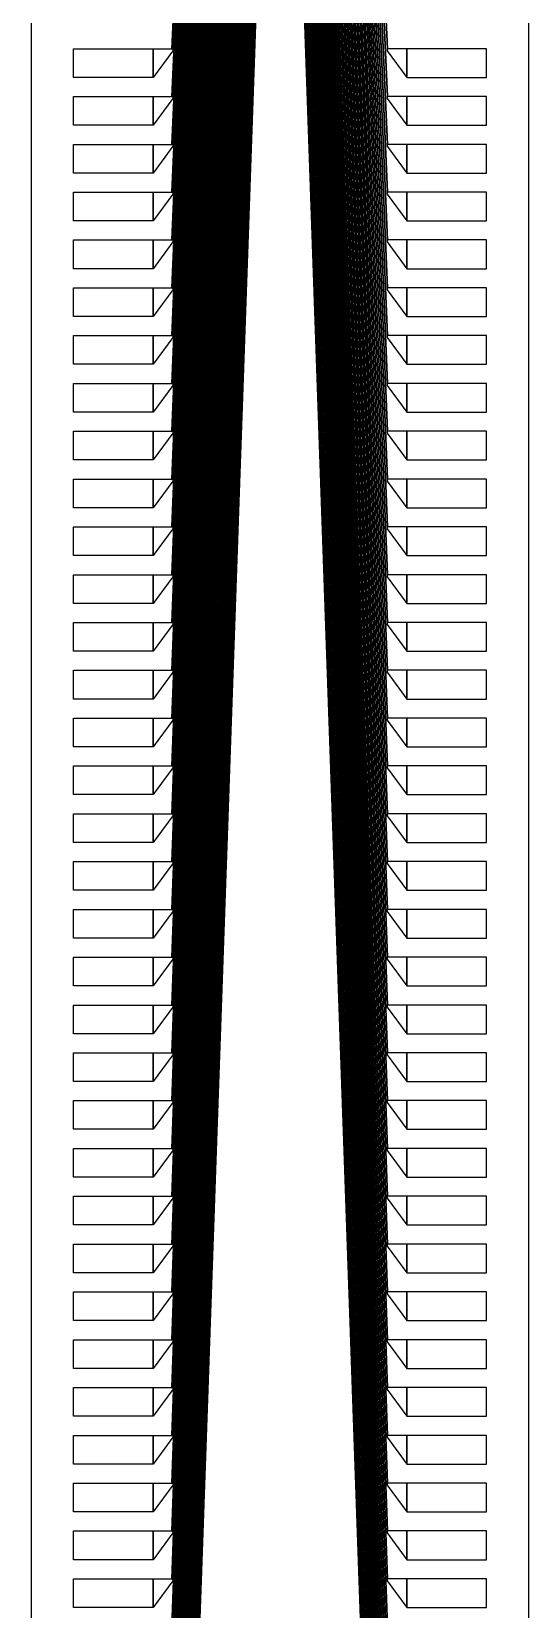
# Model space of a CAD drawing. Header units: inches. Extents: x 106592 to 209533, y 57057 to 74911.
# Drawn here: x 166793 to 167850, y 58989 to 62342 of the extents above; entities that cross this region are included whole.
import ezdxf

# ---------------------------------------------------------------- set-up
doc = ezdxf.new("R2010")
doc.units = ezdxf.units.IN
doc.header["$MEASUREMENT"] = 0
for name, color, linetype in [('metal', 221, 'Continuous'), ('nitride window', 40, 'Continuous'), ('profile', 140, 'Continuous')]:
    doc.layers.add(name, color=color, linetype=linetype)

msp = doc.modelspace()

# ---------------------------------------------------------------- linework, layer by layer
at = {"layer": 'metal'}
for points in [[(167184.7, 63817.6), (167186.3, 63817.6), (167093.9, 61594.3), (167091.8, 61594.3)], [(167093.9, 61695.9), (167091.8, 61695.9), (167181.5, 63817.6), (167183.1, 63817.6)], [(167178.3, 63817.6), (167179.9, 63817.6), (167093.9, 61797.5), (167091.8, 61797.5)], [(167093.9, 61899.1), (167091.8, 61899.1), (167175.1, 63817.6), (167176.7, 63817.6)], [(167093.9, 62000.7), (167091.8, 62000.7), (167171.9, 63817.6), (167173.5, 63817.6)], [(167168.7, 63817.6), (167170.3, 63817.6), (167093.9, 62102.3), (167091.8, 62102.3)], [(167187.9, 63817.6), (167189.5, 63817.6), (167093.9, 61492.7), (167091.8, 61492.7)], [(167191.1, 63817.6), (167192.7, 63817.6), (167093.9, 61391.1), (167091.8, 61391.1)], [(167216.7, 63817.6), (167218.3, 63817.6), (167093.9, 60578.2), (167091.8, 60578.2)], [(167213.5, 63817.6), (167215.1, 63817.6), (167093.9, 60679.8), (167091.8, 60679.8)], [(167194.3, 63817.6), (167195.9, 63817.6), (167093.9, 61289.5), (167091.8, 61289.5)], [(167093.9, 61187.9), (167091.8, 61187.9), (167197.5, 63817.6), (167199.1, 63817.6)], [(167093.9, 61086.3), (167091.8, 61086.3), (167200.7, 63817.6), (167202.3, 63817.6)], [(167203.9, 63817.6), (167205.5, 63817.6), (167093.9, 60984.7), (167091.8, 60984.7)], [(167093.9, 60883.1), (167091.8, 60883.1), (167207.1, 63817.6), (167208.7, 63817.6)], [(167210.3, 63817.6), (167211.9, 63817.6), (167093.9, 60781.5), (167091.8, 60781.5)], [(167162.3, 63817.6), (167163.9, 63817.6), (167093.9, 62305.5), (167091.8, 62305.5)], [(167165.5, 63817.6), (167167.1, 63817.6), (167093.9, 62203.9), (167091.8, 62203.9)], [(167287.1, 63817.6), (167288.7, 63817.6), (167093.9, 58343), (167091.8, 58343)], [(167093.9, 58444.6), (167091.8, 58444.6), (167283.9, 63817.6), (167285.5, 63817.6)], [(167280.7, 63817.6), (167282.3, 63817.6), (167093.9, 58546.2), (167091.8, 58546.2)], [(167093.9, 58647.8), (167091.8, 58647.8), (167277.5, 63817.6), (167279.1, 63817.6)], [(167093.9, 58749.4), (167091.8, 58749.4), (167274.3, 63817.6), (167275.9, 63817.6)], [(167271.1, 63817.6), (167272.7, 63817.6), (167093.9, 58851), (167091.8, 58851)], [(167290.3, 63817.6), (167291.9, 63817.6), (167093.9, 58241.4), (167091.8, 58241.4)], [(167293.5, 63817.6), (167295.1, 63817.6), (167093.9, 58139.7), (167091.8, 58139.7)], [(167319.1, 63817.6), (167320.7, 63817.6), (167093.9, 57326.9), (167091.8, 57326.9)], [(167315.9, 63817.6), (167317.5, 63817.6), (167093.9, 57428.5), (167091.8, 57428.5)], [(167296.7, 63817.6), (167298.3, 63817.6), (167093.9, 58038.1), (167091.8, 58038.1)], [(167093.9, 57936.5), (167091.8, 57936.5), (167299.9, 63817.6), (167301.5, 63817.6)], [(167093.9, 57834.9), (167091.8, 57834.9), (167303.1, 63817.6), (167304.7, 63817.6)], [(167306.3, 63817.6), (167307.9, 63817.6), (167093.9, 57733.3), (167091.8, 57733.3)], [(167093.9, 57631.7), (167091.8, 57631.7), (167309.5, 63817.6), (167311.1, 63817.6)], [(167312.7, 63817.6), (167314.3, 63817.6), (167093.9, 57530.1), (167091.8, 57530.1)], [(167261.5, 63817.6), (167263.1, 63817.6), (167093.9, 59155.8), (167091.8, 59155.8)], [(167093.9, 59257.4), (167091.8, 59257.4), (167258.3, 63817.6), (167259.9, 63817.6)], [(167255.1, 63817.6), (167256.7, 63817.6), (167093.9, 59359), (167091.8, 59359)], [(167093.9, 59460.6), (167091.8, 59460.6), (167251.9, 63817.6), (167253.5, 63817.6)], [(167093.9, 59562.2), (167091.8, 59562.2), (167248.7, 63817.6), (167250.3, 63817.6)], [(167245.5, 63817.6), (167247.1, 63817.6), (167093.9, 59663.8), (167091.8, 59663.8)], [(167264.7, 63817.6), (167266.3, 63817.6), (167093.9, 59054.2), (167091.8, 59054.2)], [(167267.9, 63817.6), (167269.5, 63817.6), (167093.9, 58952.6), (167091.8, 58952.6)], [(167242.3, 63817.6), (167243.9, 63817.6), (167093.9, 59765.4), (167091.8, 59765.4)], [(167239.1, 63817.6), (167240.7, 63817.6), (167093.9, 59867), (167091.8, 59867)], [(167219.9, 63817.6), (167221.5, 63817.6), (167093.9, 60476.6), (167091.8, 60476.6)], [(167093.9, 60375), (167091.8, 60375), (167223.1, 63817.6), (167224.7, 63817.6)], [(167093.9, 60273.4), (167091.8, 60273.4), (167226.3, 63817.6), (167227.9, 63817.6)], [(167229.5, 63817.6), (167231.1, 63817.6), (167093.9, 60171.8), (167091.8, 60171.8)], [(167093.9, 60070.2), (167091.8, 60070.2), (167232.7, 63817.6), (167234.3, 63817.6)], [(167235.9, 63817.6), (167237.5, 63817.6), (167093.9, 59968.6), (167091.8, 59968.6)], [(167323.9, 63817.6), (167322.3, 63817.6), (167549, 57326.9), (167551.1, 57326.9)], [(167327.1, 63817.6), (167325.5, 63817.6), (167549, 57428.5), (167551.1, 57428.5)], [(167330.3, 63817.6), (167328.7, 63817.6), (167549, 57530.1), (167551.1, 57530.1)], [(167549, 57631.7), (167551.1, 57631.7), (167333.5, 63817.6), (167331.9, 63817.6)], [(167336.7, 63817.6), (167335.1, 63817.6), (167549, 57733.3), (167551.1, 57733.3)], [(167549, 57834.9), (167551.1, 57834.9), (167339.9, 63817.6), (167338.3, 63817.6)], [(167549, 57936.5), (167551.1, 57936.5), (167343.1, 63817.6), (167341.5, 63817.6)], [(167346.3, 63817.6), (167344.7, 63817.6), (167549, 58038.1), (167551.1, 58038.1)], [(167349.5, 63817.6), (167347.9, 63817.6), (167549, 58139.7), (167551.1, 58139.7)], [(167352.7, 63817.6), (167351.1, 63817.6), (167549, 58241.4), (167551.1, 58241.4)], [(167355.9, 63817.6), (167354.3, 63817.6), (167549, 58343), (167551.1, 58343)], [(167549, 58444.6), (167551.1, 58444.6), (167359.1, 63817.6), (167357.5, 63817.6)], [(167362.3, 63817.6), (167360.7, 63817.6), (167549, 58546.2), (167551.1, 58546.2)], [(167549, 58647.8), (167551.1, 58647.8), (167365.5, 63817.6), (167363.9, 63817.6)], [(167549, 58749.4), (167551.1, 58749.4), (167368.7, 63817.6), (167367.1, 63817.6)], [(167371.9, 63817.6), (167370.3, 63817.6), (167549, 58851), (167551.1, 58851)], [(167375.1, 63817.6), (167373.5, 63817.6), (167549, 58952.6), (167551.1, 58952.6)], [(167378.3, 63817.6), (167376.7, 63817.6), (167549, 59054.2), (167551.1, 59054.2)], [(167381.5, 63817.6), (167379.9, 63817.6), (167549, 59155.8), (167551.1, 59155.8)], [(167549, 59257.4), (167551.1, 59257.4), (167384.7, 63817.6), (167383.1, 63817.6)], [(167387.9, 63817.6), (167386.3, 63817.6), (167549, 59359), (167551.1, 59359)], [(167549, 59460.6), (167551.1, 59460.6), (167391.1, 63817.6), (167389.5, 63817.6)], [(167549, 59562.2), (167551.1, 59562.2), (167394.3, 63817.6), (167392.7, 63817.6)], [(167397.5, 63817.6), (167395.9, 63817.6), (167549, 59663.8), (167551.1, 59663.8)], [(167400.7, 63817.6), (167399.1, 63817.6), (167549, 59765.4), (167551.1, 59765.4)], [(167403.9, 63817.6), (167402.3, 63817.6), (167549, 59867), (167551.1, 59867)], [(167407.1, 63817.6), (167405.5, 63817.6), (167549, 59968.6), (167551.1, 59968.6)], [(167549, 60070.2), (167551.1, 60070.2), (167410.3, 63817.6), (167408.7, 63817.6)], [(167413.5, 63817.6), (167411.9, 63817.6), (167549, 60171.8), (167551.1, 60171.8)], [(167549, 60273.4), (167551.1, 60273.4), (167416.7, 63817.6), (167415.1, 63817.6)], [(167549, 60375), (167551.1, 60375), (167419.9, 63817.6), (167418.3, 63817.6)], [(167423.1, 63817.6), (167421.5, 63817.6), (167549, 60476.6), (167551.1, 60476.6)], [(167426.3, 63817.6), (167424.7, 63817.6), (167549, 60578.2), (167551.1, 60578.2)], [(167429.5, 63817.6), (167427.9, 63817.6), (167549, 60679.8), (167551.1, 60679.8)], [(167432.7, 63817.6), (167431.1, 63817.6), (167549, 60781.5), (167551.1, 60781.5)], [(167549, 60883.1), (167551.1, 60883.1), (167435.9, 63817.6), (167434.3, 63817.6)], [(167439.1, 63817.6), (167437.5, 63817.6), (167549, 60984.7), (167551.1, 60984.7)], [(167549, 61086.3), (167551.1, 61086.3), (167442.3, 63817.6), (167440.7, 63817.6)], [(167549, 61187.9), (167551.1, 61187.9), (167445.5, 63817.6), (167443.9, 63817.6)], [(167448.7, 63817.6), (167447.1, 63817.6), (167549, 61289.5), (167551.1, 61289.5)], [(167451.9, 63817.6), (167450.3, 63817.6), (167549, 61391.1), (167551.1, 61391.1)], [(167455.1, 63817.6), (167453.5, 63817.6), (167549, 61492.7), (167551.1, 61492.7)], [(167458.3, 63817.6), (167456.7, 63817.6), (167549, 61594.3), (167551.1, 61594.3)], [(167549, 61695.9), (167551.1, 61695.9), (167461.5, 63817.6), (167459.9, 63817.6)], [(167464.7, 63817.6), (167463.1, 63817.6), (167549, 61797.5), (167551.1, 61797.5)], [(167549, 61899.1), (167551.1, 61899.1), (167467.9, 63817.6), (167466.3, 63817.6)], [(167549, 62000.7), (167551.1, 62000.7), (167471.1, 63817.6), (167469.5, 63817.6)], [(167474.3, 63817.6), (167472.7, 63817.6), (167549, 62102.3), (167551.1, 62102.3)], [(167477.5, 63817.6), (167475.9, 63817.6), (167549, 62203.9), (167551.1, 62203.9)], [(167480.7, 63817.6), (167479.1, 63817.6), (167549, 62305.5), (167551.1, 62305.5)], [(166882.3, 62305.5), (167051.6, 62305.5), (167051.6, 62244.5), (166882.3, 62244.5)], [(167051.6, 62244.5), (167051.6, 62305.5), (167093.9, 62305.5), (167093.9, 62301.3), (167051.6, 62244.5)], [(167591.3, 62244.5), (167591.3, 62305.5), (167549, 62305.5), (167549, 62301.3), (167591.3, 62244.5)], [(167760.7, 62305.5), (167591.3, 62305.5), (167591.3, 62244.5), (167760.7, 62244.5)], [(166882.3, 62203.9), (167051.6, 62203.9), (167051.6, 62142.9), (166882.3, 62142.9)], [(167051.6, 62142.9), (167051.6, 62203.9), (167093.9, 62203.9), (167093.9, 62199.7), (167051.6, 62142.9)], [(167591.3, 62142.9), (167591.3, 62203.9), (167549, 62203.9), (167549, 62199.7), (167591.3, 62142.9)], [(167760.7, 62203.9), (167591.3, 62203.9), (167591.3, 62142.9), (167760.7, 62142.9)], [(166882.3, 62102.3), (167051.6, 62102.3), (167051.6, 62041.3), (166882.3, 62041.3)], [(167051.6, 62041.3), (167051.6, 62102.3), (167093.9, 62102.3), (167093.9, 62098.1), (167051.6, 62041.3)], [(167591.3, 62041.3), (167591.3, 62102.3), (167549, 62102.3), (167549, 62098.1), (167591.3, 62041.3)], [(167760.7, 62102.3), (167591.3, 62102.3), (167591.3, 62041.3), (167760.7, 62041.3)], [(166882.3, 62000.7), (167051.6, 62000.7), (167051.6, 61939.7), (166882.3, 61939.7)], [(167051.6, 61939.7), (167051.6, 62000.7), (167093.9, 62000.7), (167093.9, 61996.5), (167051.6, 61939.7)], [(167591.3, 61939.7), (167591.3, 62000.7), (167549, 62000.7), (167549, 61996.5), (167591.3, 61939.7)], [(167760.7, 62000.7), (167591.3, 62000.7), (167591.3, 61939.7), (167760.7, 61939.7)], [(166882.3, 61899.1), (167051.6, 61899.1), (167051.6, 61838.1), (166882.3, 61838.1)], [(167051.6, 61838.1), (167051.6, 61899.1), (167093.9, 61899.1), (167093.9, 61894.9), (167051.6, 61838.1)], [(167591.3, 61838.1), (167591.3, 61899.1), (167549, 61899.1), (167549, 61894.9), (167591.3, 61838.1)], [(167760.7, 61899.1), (167591.3, 61899.1), (167591.3, 61838.1), (167760.7, 61838.1)], [(166882.3, 61797.5), (167051.6, 61797.5), (167051.6, 61736.5), (166882.3, 61736.5)], [(167051.6, 61736.5), (167051.6, 61797.5), (167093.9, 61797.5), (167093.9, 61793.3), (167051.6, 61736.5)], [(167591.3, 61736.5), (167591.3, 61797.5), (167549, 61797.5), (167549, 61793.3), (167591.3, 61736.5)], [(167760.7, 61797.5), (167591.3, 61797.5), (167591.3, 61736.5), (167760.7, 61736.5)], [(166882.3, 61695.9), (167051.6, 61695.9), (167051.6, 61634.9), (166882.3, 61634.9)], [(167051.6, 61634.9), (167051.6, 61695.9), (167093.9, 61695.9), (167093.9, 61691.7), (167051.6, 61634.9)], [(167591.3, 61634.9), (167591.3, 61695.9), (167549, 61695.9), (167549, 61691.7), (167591.3, 61634.9)], [(167760.7, 61695.9), (167591.3, 61695.9), (167591.3, 61634.9), (167760.7, 61634.9)], [(166882.3, 61594.3), (167051.6, 61594.3), (167051.6, 61533.3), (166882.3, 61533.3)], [(167051.6, 61533.3), (167051.6, 61594.3), (167093.9, 61594.3), (167093.9, 61590), (167051.6, 61533.3)], [(167591.3, 61533.3), (167591.3, 61594.3), (167549, 61594.3), (167549, 61590), (167591.3, 61533.3)], [(167760.7, 61594.3), (167591.3, 61594.3), (167591.3, 61533.3), (167760.7, 61533.3)], [(166882.3, 61492.7), (167051.6, 61492.7), (167051.6, 61431.7), (166882.3, 61431.7)], [(167051.6, 61431.7), (167051.6, 61492.7), (167093.9, 61492.7), (167093.9, 61488.4), (167051.6, 61431.7)], [(167591.3, 61431.7), (167591.3, 61492.7), (167549, 61492.7), (167549, 61488.4), (167591.3, 61431.7)], [(167760.7, 61492.7), (167591.3, 61492.7), (167591.3, 61431.7), (167760.7, 61431.7)], [(166882.3, 61391.1), (167051.6, 61391.1), (167051.6, 61330.1), (166882.3, 61330.1)], [(167051.6, 61330.1), (167051.6, 61391.1), (167093.9, 61391.1), (167093.9, 61386.8), (167051.6, 61330.1)], [(167591.3, 61330.1), (167591.3, 61391.1), (167549, 61391.1), (167549, 61386.8), (167591.3, 61330.1)], [(167760.7, 61391.1), (167591.3, 61391.1), (167591.3, 61330.1), (167760.7, 61330.1)], [(166882.3, 61289.5), (167051.6, 61289.5), (167051.6, 61228.5), (166882.3, 61228.5)], [(167051.6, 61228.5), (167051.6, 61289.5), (167093.9, 61289.5), (167093.9, 61285.2), (167051.6, 61228.5)], [(167591.3, 61228.5), (167591.3, 61289.5), (167549, 61289.5), (167549, 61285.2), (167591.3, 61228.5)], [(167760.7, 61289.5), (167591.3, 61289.5), (167591.3, 61228.5), (167760.7, 61228.5)], [(166882.3, 61187.9), (167051.6, 61187.9), (167051.6, 61126.9), (166882.3, 61126.9)], [(167051.6, 61126.9), (167051.6, 61187.9), (167093.9, 61187.9), (167093.9, 61183.6), (167051.6, 61126.9)], [(167591.3, 61126.9), (167591.3, 61187.9), (167549, 61187.9), (167549, 61183.6), (167591.3, 61126.9)], [(167760.7, 61187.9), (167591.3, 61187.9), (167591.3, 61126.9), (167760.7, 61126.9)], [(166882.3, 61086.3), (167051.6, 61086.3), (167051.6, 61025.3), (166882.3, 61025.3)], [(167051.6, 61025.3), (167051.6, 61086.3), (167093.9, 61086.3), (167093.9, 61082), (167051.6, 61025.3)], [(167591.3, 61025.3), (167591.3, 61086.3), (167549, 61086.3), (167549, 61082), (167591.3, 61025.3)], [(167760.7, 61086.3), (167591.3, 61086.3), (167591.3, 61025.3), (167760.7, 61025.3)], [(166882.3, 60984.7), (167051.6, 60984.7), (167051.6, 60923.7), (166882.3, 60923.7)], [(167051.6, 60923.7), (167051.6, 60984.7), (167093.9, 60984.7), (167093.9, 60980.4), (167051.6, 60923.7)], [(167591.3, 60923.7), (167591.3, 60984.7), (167549, 60984.7), (167549, 60980.4), (167591.3, 60923.7)], [(167760.7, 60984.7), (167591.3, 60984.7), (167591.3, 60923.7), (167760.7, 60923.7)], [(166882.3, 60883.1), (167051.6, 60883.1), (167051.6, 60822.1), (166882.3, 60822.1)], [(167051.6, 60822.1), (167051.6, 60883.1), (167093.9, 60883.1), (167093.9, 60878.8), (167051.6, 60822.1)], [(167591.3, 60822.1), (167591.3, 60883.1), (167549, 60883.1), (167549, 60878.8), (167591.3, 60822.1)], [(167760.7, 60883.1), (167591.3, 60883.1), (167591.3, 60822.1), (167760.7, 60822.1)], [(166882.3, 60781.5), (167051.6, 60781.5), (167051.6, 60720.5), (166882.3, 60720.5)], [(167051.6, 60720.5), (167051.6, 60781.5), (167093.9, 60781.5), (167093.9, 60777.2), (167051.6, 60720.5)], [(167591.3, 60720.5), (167591.3, 60781.5), (167549, 60781.5), (167549, 60777.2), (167591.3, 60720.5)], [(167760.7, 60781.5), (167591.3, 60781.5), (167591.3, 60720.5), (167760.7, 60720.5)], [(166882.3, 60679.8), (167051.6, 60679.8), (167051.6, 60618.9), (166882.3, 60618.9)], [(167051.6, 60618.9), (167051.6, 60679.8), (167093.9, 60679.8), (167093.9, 60675.6), (167051.6, 60618.9)], [(167591.3, 60618.9), (167591.3, 60679.8), (167549, 60679.8), (167549, 60675.6), (167591.3, 60618.9)], [(167760.7, 60679.8), (167591.3, 60679.8), (167591.3, 60618.9), (167760.7, 60618.9)], [(166882.3, 60578.2), (167051.6, 60578.2), (167051.6, 60517.3), (166882.3, 60517.3)], [(167051.6, 60517.3), (167051.6, 60578.2), (167093.9, 60578.2), (167093.9, 60574), (167051.6, 60517.3)], [(167591.3, 60517.3), (167591.3, 60578.2), (167549, 60578.2), (167549, 60574), (167591.3, 60517.3)], [(167760.7, 60578.2), (167591.3, 60578.2), (167591.3, 60517.3), (167760.7, 60517.3)], [(166882.3, 60476.6), (167051.6, 60476.6), (167051.6, 60415.7), (166882.3, 60415.7)], [(167051.6, 60415.7), (167051.6, 60476.6), (167093.9, 60476.6), (167093.9, 60472.4), (167051.6, 60415.7)], [(167591.3, 60415.7), (167591.3, 60476.6), (167549, 60476.6), (167549, 60472.4), (167591.3, 60415.7)], [(167760.7, 60476.6), (167591.3, 60476.6), (167591.3, 60415.7), (167760.7, 60415.7)], [(166882.3, 60375), (167051.6, 60375), (167051.6, 60314.1), (166882.3, 60314.1)], [(167051.6, 60314.1), (167051.6, 60375), (167093.9, 60375), (167093.9, 60370.8), (167051.6, 60314.1)], [(167591.3, 60314.1), (167591.3, 60375), (167549, 60375), (167549, 60370.8), (167591.3, 60314.1)], [(167760.7, 60375), (167591.3, 60375), (167591.3, 60314.1), (167760.7, 60314.1)], [(166882.3, 60273.4), (167051.6, 60273.4), (167051.6, 60212.5), (166882.3, 60212.5)], [(167051.6, 60212.5), (167051.6, 60273.4), (167093.9, 60273.4), (167093.9, 60269.2), (167051.6, 60212.5)], [(167591.3, 60212.5), (167591.3, 60273.4), (167549, 60273.4), (167549, 60269.2), (167591.3, 60212.5)], [(167760.7, 60273.4), (167591.3, 60273.4), (167591.3, 60212.5), (167760.7, 60212.5)], [(166882.3, 60171.8), (167051.6, 60171.8), (167051.6, 60110.9), (166882.3, 60110.9)], [(167051.6, 60110.9), (167051.6, 60171.8), (167093.9, 60171.8), (167093.9, 60167.6), (167051.6, 60110.9)], [(167591.3, 60110.9), (167591.3, 60171.8), (167549, 60171.8), (167549, 60167.6), (167591.3, 60110.9)], [(167760.7, 60171.8), (167591.3, 60171.8), (167591.3, 60110.9), (167760.7, 60110.9)], [(166882.3, 60070.2), (167051.6, 60070.2), (167051.6, 60009.3), (166882.3, 60009.3)], [(167051.6, 60009.3), (167051.6, 60070.2), (167093.9, 60070.2), (167093.9, 60066), (167051.6, 60009.3)], [(167591.3, 60009.3), (167591.3, 60070.2), (167549, 60070.2), (167549, 60066), (167591.3, 60009.3)], [(167760.7, 60070.2), (167591.3, 60070.2), (167591.3, 60009.3), (167760.7, 60009.3)], [(166882.3, 59968.6), (167051.6, 59968.6), (167051.6, 59907.7), (166882.3, 59907.7)], [(167051.6, 59907.7), (167051.6, 59968.6), (167093.9, 59968.6), (167093.9, 59964.4), (167051.6, 59907.7)], [(167591.3, 59907.7), (167591.3, 59968.6), (167549, 59968.6), (167549, 59964.4), (167591.3, 59907.7)], [(167760.7, 59968.6), (167591.3, 59968.6), (167591.3, 59907.7), (167760.7, 59907.7)], [(166882.3, 59867), (167051.6, 59867), (167051.6, 59806.1), (166882.3, 59806.1)], [(167051.6, 59806.1), (167051.6, 59867), (167093.9, 59867), (167093.9, 59862.8), (167051.6, 59806.1)], [(167591.3, 59806.1), (167591.3, 59867), (167549, 59867), (167549, 59862.8), (167591.3, 59806.1)], [(167760.7, 59867), (167591.3, 59867), (167591.3, 59806.1), (167760.7, 59806.1)], [(166882.3, 59765.4), (167051.6, 59765.4), (167051.6, 59704.4), (166882.3, 59704.4)], [(167051.6, 59704.4), (167051.6, 59765.4), (167093.9, 59765.4), (167093.9, 59761.2), (167051.6, 59704.4)], [(167591.3, 59704.4), (167591.3, 59765.4), (167549, 59765.4), (167549, 59761.2), (167591.3, 59704.4)], [(167760.7, 59765.4), (167591.3, 59765.4), (167591.3, 59704.4), (167760.7, 59704.4)], [(166882.3, 59663.8), (167051.6, 59663.8), (167051.6, 59602.8), (166882.3, 59602.8)], [(167051.6, 59602.8), (167051.6, 59663.8), (167093.9, 59663.8), (167093.9, 59659.6), (167051.6, 59602.8)], [(167591.3, 59602.8), (167591.3, 59663.8), (167549, 59663.8), (167549, 59659.6), (167591.3, 59602.8)], [(167760.7, 59663.8), (167591.3, 59663.8), (167591.3, 59602.8), (167760.7, 59602.8)], [(166882.3, 59562.2), (167051.6, 59562.2), (167051.6, 59501.2), (166882.3, 59501.2)], [(167051.6, 59501.2), (167051.6, 59562.2), (167093.9, 59562.2), (167093.9, 59558), (167051.6, 59501.2)], [(167591.3, 59501.2), (167591.3, 59562.2), (167549, 59562.2), (167549, 59558), (167591.3, 59501.2)], [(167760.7, 59562.2), (167591.3, 59562.2), (167591.3, 59501.2), (167760.7, 59501.2)], [(166882.3, 59460.6), (167051.6, 59460.6), (167051.6, 59399.6), (166882.3, 59399.6)], [(167051.6, 59399.6), (167051.6, 59460.6), (167093.9, 59460.6), (167093.9, 59456.4), (167051.6, 59399.6)], [(167591.3, 59399.6), (167591.3, 59460.6), (167549, 59460.6), (167549, 59456.4), (167591.3, 59399.6)], [(167760.7, 59460.6), (167591.3, 59460.6), (167591.3, 59399.6), (167760.7, 59399.6)], [(166882.3, 59359), (167051.6, 59359), (167051.6, 59298), (166882.3, 59298)], [(167051.6, 59298), (167051.6, 59359), (167093.9, 59359), (167093.9, 59354.8), (167051.6, 59298)], [(167591.3, 59298), (167591.3, 59359), (167549, 59359), (167549, 59354.8), (167591.3, 59298)], [(167760.7, 59359), (167591.3, 59359), (167591.3, 59298), (167760.7, 59298)], [(166882.3, 59257.4), (167051.6, 59257.4), (167051.6, 59196.4), (166882.3, 59196.4)], [(167051.6, 59196.4), (167051.6, 59257.4), (167093.9, 59257.4), (167093.9, 59253.2), (167051.6, 59196.4)], [(167591.3, 59196.4), (167591.3, 59257.4), (167549, 59257.4), (167549, 59253.2), (167591.3, 59196.4)], [(167760.7, 59257.4), (167591.3, 59257.4), (167591.3, 59196.4), (167760.7, 59196.4)], [(166882.3, 59155.8), (167051.6, 59155.8), (167051.6, 59094.8), (166882.3, 59094.8)], [(167051.6, 59094.8), (167051.6, 59155.8), (167093.9, 59155.8), (167093.9, 59151.6), (167051.6, 59094.8)], [(167591.3, 59094.8), (167591.3, 59155.8), (167549, 59155.8), (167549, 59151.6), (167591.3, 59094.8)], [(167760.7, 59155.8), (167591.3, 59155.8), (167591.3, 59094.8), (167760.7, 59094.8)], [(166882.3, 59054.2), (167051.6, 59054.2), (167051.6, 58993.2), (166882.3, 58993.2)], [(167051.6, 58993.2), (167051.6, 59054.2), (167093.9, 59054.2), (167093.9, 59049.9), (167051.6, 58993.2)], [(167591.3, 58993.2), (167591.3, 59054.2), (167549, 59054.2), (167549, 59049.9), (167591.3, 58993.2)], [(167760.7, 59054.2), (167591.3, 59054.2), (167591.3, 58993.2), (167760.7, 58993.2)]]:
    msp.add_lwpolyline(points, close=True, dxfattribs=at)
at = {"layer": 'nitride window'}
for points in [[(166882.3, 62305.5), (167051.6, 62305.5), (167051.6, 62244.5), (166882.3, 62244.5)], [(167760.7, 62305.5), (167591.3, 62305.5), (167591.3, 62244.5), (167760.7, 62244.5)], [(166882.3, 62203.9), (167051.6, 62203.9), (167051.6, 62142.9), (166882.3, 62142.9)], [(167760.7, 62203.9), (167591.3, 62203.9), (167591.3, 62142.9), (167760.7, 62142.9)], [(166882.3, 62102.3), (167051.6, 62102.3), (167051.6, 62041.3), (166882.3, 62041.3)], [(167760.7, 62102.3), (167591.3, 62102.3), (167591.3, 62041.3), (167760.7, 62041.3)], [(166882.3, 62000.7), (167051.6, 62000.7), (167051.6, 61939.7), (166882.3, 61939.7)], [(167760.7, 62000.7), (167591.3, 62000.7), (167591.3, 61939.7), (167760.7, 61939.7)], [(166882.3, 61899.1), (167051.6, 61899.1), (167051.6, 61838.1), (166882.3, 61838.1)], [(167760.7, 61899.1), (167591.3, 61899.1), (167591.3, 61838.1), (167760.7, 61838.1)], [(166882.3, 61797.5), (167051.6, 61797.5), (167051.6, 61736.5), (166882.3, 61736.5)], [(167760.7, 61797.5), (167591.3, 61797.5), (167591.3, 61736.5), (167760.7, 61736.5)], [(166882.3, 61695.9), (167051.6, 61695.9), (167051.6, 61634.9), (166882.3, 61634.9)], [(167760.7, 61695.9), (167591.3, 61695.9), (167591.3, 61634.9), (167760.7, 61634.9)], [(166882.3, 61594.3), (167051.6, 61594.3), (167051.6, 61533.3), (166882.3, 61533.3)], [(167760.7, 61594.3), (167591.3, 61594.3), (167591.3, 61533.3), (167760.7, 61533.3)], [(166882.3, 61492.7), (167051.6, 61492.7), (167051.6, 61431.7), (166882.3, 61431.7)], [(167760.7, 61492.7), (167591.3, 61492.7), (167591.3, 61431.7), (167760.7, 61431.7)], [(166882.3, 61391.1), (167051.6, 61391.1), (167051.6, 61330.1), (166882.3, 61330.1)], [(167760.7, 61391.1), (167591.3, 61391.1), (167591.3, 61330.1), (167760.7, 61330.1)], [(166882.3, 61289.5), (167051.6, 61289.5), (167051.6, 61228.5), (166882.3, 61228.5)], [(167760.7, 61289.5), (167591.3, 61289.5), (167591.3, 61228.5), (167760.7, 61228.5)], [(166882.3, 61187.9), (167051.6, 61187.9), (167051.6, 61126.9), (166882.3, 61126.9)], [(167760.7, 61187.9), (167591.3, 61187.9), (167591.3, 61126.9), (167760.7, 61126.9)], [(166882.3, 61086.3), (167051.6, 61086.3), (167051.6, 61025.3), (166882.3, 61025.3)], [(167760.7, 61086.3), (167591.3, 61086.3), (167591.3, 61025.3), (167760.7, 61025.3)], [(166882.3, 60984.7), (167051.6, 60984.7), (167051.6, 60923.7), (166882.3, 60923.7)], [(167760.7, 60984.7), (167591.3, 60984.7), (167591.3, 60923.7), (167760.7, 60923.7)], [(166882.3, 60883.1), (167051.6, 60883.1), (167051.6, 60822.1), (166882.3, 60822.1)], [(167760.7, 60883.1), (167591.3, 60883.1), (167591.3, 60822.1), (167760.7, 60822.1)], [(166882.3, 60781.5), (167051.6, 60781.5), (167051.6, 60720.5), (166882.3, 60720.5)], [(167760.7, 60781.5), (167591.3, 60781.5), (167591.3, 60720.5), (167760.7, 60720.5)], [(166882.3, 60679.8), (167051.6, 60679.8), (167051.6, 60618.9), (166882.3, 60618.9)], [(167760.7, 60679.8), (167591.3, 60679.8), (167591.3, 60618.9), (167760.7, 60618.9)], [(166882.3, 60578.2), (167051.6, 60578.2), (167051.6, 60517.3), (166882.3, 60517.3)], [(167760.7, 60578.2), (167591.3, 60578.2), (167591.3, 60517.3), (167760.7, 60517.3)], [(166882.3, 60476.6), (167051.6, 60476.6), (167051.6, 60415.7), (166882.3, 60415.7)], [(167760.7, 60476.6), (167591.3, 60476.6), (167591.3, 60415.7), (167760.7, 60415.7)], [(166882.3, 60375), (167051.6, 60375), (167051.6, 60314.1), (166882.3, 60314.1)], [(167760.7, 60375), (167591.3, 60375), (167591.3, 60314.1), (167760.7, 60314.1)], [(166882.3, 60273.4), (167051.6, 60273.4), (167051.6, 60212.5), (166882.3, 60212.5)], [(167760.7, 60273.4), (167591.3, 60273.4), (167591.3, 60212.5), (167760.7, 60212.5)], [(166882.3, 60171.8), (167051.6, 60171.8), (167051.6, 60110.9), (166882.3, 60110.9)], [(167760.7, 60171.8), (167591.3, 60171.8), (167591.3, 60110.9), (167760.7, 60110.9)], [(166882.3, 60070.2), (167051.6, 60070.2), (167051.6, 60009.3), (166882.3, 60009.3)], [(167760.7, 60070.2), (167591.3, 60070.2), (167591.3, 60009.3), (167760.7, 60009.3)], [(166882.3, 59968.6), (167051.6, 59968.6), (167051.6, 59907.7), (166882.3, 59907.7)], [(167760.7, 59968.6), (167591.3, 59968.6), (167591.3, 59907.7), (167760.7, 59907.7)], [(166882.3, 59867), (167051.6, 59867), (167051.6, 59806.1), (166882.3, 59806.1)], [(167760.7, 59867), (167591.3, 59867), (167591.3, 59806.1), (167760.7, 59806.1)], [(166882.3, 59765.4), (167051.6, 59765.4), (167051.6, 59704.4), (166882.3, 59704.4)], [(167760.7, 59765.4), (167591.3, 59765.4), (167591.3, 59704.4), (167760.7, 59704.4)], [(166882.3, 59663.8), (167051.6, 59663.8), (167051.6, 59602.8), (166882.3, 59602.8)], [(167760.7, 59663.8), (167591.3, 59663.8), (167591.3, 59602.8), (167760.7, 59602.8)], [(166882.3, 59562.2), (167051.6, 59562.2), (167051.6, 59501.2), (166882.3, 59501.2)], [(167760.7, 59562.2), (167591.3, 59562.2), (167591.3, 59501.2), (167760.7, 59501.2)], [(166882.3, 59460.6), (167051.6, 59460.6), (167051.6, 59399.6), (166882.3, 59399.6)], [(167760.7, 59460.6), (167591.3, 59460.6), (167591.3, 59399.6), (167760.7, 59399.6)], [(166882.3, 59359), (167051.6, 59359), (167051.6, 59298), (166882.3, 59298)], [(167760.7, 59359), (167591.3, 59359), (167591.3, 59298), (167760.7, 59298)], [(166882.3, 59257.4), (167051.6, 59257.4), (167051.6, 59196.4), (166882.3, 59196.4)], [(167760.7, 59257.4), (167591.3, 59257.4), (167591.3, 59196.4), (167760.7, 59196.4)], [(166882.3, 59155.8), (167051.6, 59155.8), (167051.6, 59094.8), (166882.3, 59094.8)], [(167760.7, 59155.8), (167591.3, 59155.8), (167591.3, 59094.8), (167760.7, 59094.8)], [(166882.3, 59054.2), (167051.6, 59054.2), (167051.6, 58993.2), (166882.3, 58993.2)], [(167760.7, 59054.2), (167591.3, 59054.2), (167591.3, 58993.2), (167760.7, 58993.2)]]:
    msp.add_lwpolyline(points, close=True, dxfattribs=at)
at = {"layer": 'profile'}
msp.add_lwpolyline([(166793.2, 63951.2), (167051.5, 64307.4), (167591.5, 64307.4), (167849.8, 63951.2), (167849.8, 57266), (167829.8, 57246), (166813.2, 57246), (166793.2, 57266)], close=True, dxfattribs=at)

doc.saveas('drawing.dxf')
